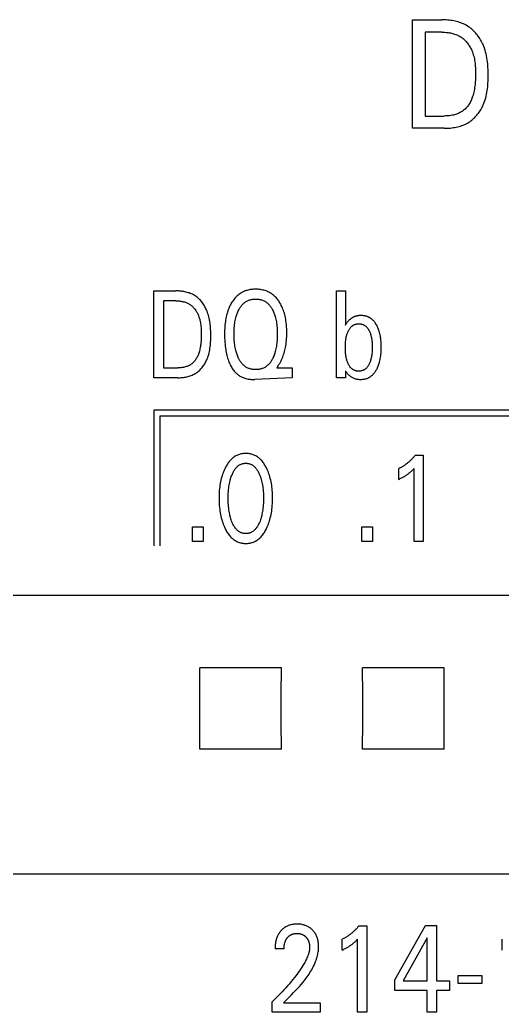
# Model space of a CAD drawing. Extents: x 867151 to 1787449, y -2071112 to -1028603.
# Drawn here: x 871187.38 to 871196.27, y -1032676.03 to -1032657.73 of the extents above; entities that cross this region are included whole.
import ezdxf

# ---------------------------------------------------------------- set-up
doc = ezdxf.new("R2010")
doc.units = 0
doc.header["$LTSCALE"] = 4
doc.header["$MEASUREMENT"] = 0
doc.layers.get('0').update_dxf_attribs({"linetype": 'CONTINUOUS'})
doc.layers.add('20000_FRONT_O', color=7, linetype='CONTINUOUS')

# ---------------------------------------------------------------- blocks, each defined once
blk = doc.blocks.new('CPU')
at = {"layer": '20000_FRONT_O', "color": 7, "linetype": 'Continuous'}
for p, q in [((82818.127, 11040.893), (82818.127, 11042.893)), ((82818.127, 11042.893), (82818.665, 11042.893)), ((82818.359, 11042.666), (82818.359, 11041.119)), ((82818.665, 11042.666), (82818.359, 11042.666)), ((82818.359, 11041.119), (82818.712, 11041.119)), ((82818.711, 11040.893), (82818.127, 11040.893)), ((82813.358, 11036.293), (82813.358, 11037.893)), ((82813.358, 11037.893), (82813.764, 11037.893)), ((82816.724, 11036.293), (82816.724, 11037.893)), ((82816.724, 11037.893), (82816.888, 11037.893)), ((82816.888, 11037.893), (82816.888, 11037.262)), ((82813.533, 11037.711), (82813.533, 11036.474)), ((82813.764, 11037.711), (82813.533, 11037.711)), ((82816.888, 11037.262), (82816.9, 11037.282)), ((82813.533, 11036.474), (82813.799, 11036.474)), ((82815.638, 11036.493), (82815.624, 11036.474)), ((82815.624, 11036.474), (82815.907, 11036.474)), ((82815.907, 11036.474), (82815.907, 11036.293)), ((82816.888, 11036.421), (82816.888, 11036.293)), ((82816.89, 11036.418), (82816.888, 11036.421)), ((82813.798, 11036.293), (82813.358, 11036.293)), ((82815.907, 11036.293), (82815.222, 11036.26)), ((82816.888, 11036.293), (82816.724, 11036.293)), ((82813.358, 11035.693), (82813.358, 11033.193)), ((82831.058, 11035.693), (82813.358, 11035.693)), ((82813.468, 11035.583), (82813.468, 11033.193)), ((82830.948, 11035.583), (82813.468, 11035.583)), ((82818.18, 11034.863), (82818.325, 11034.863)), ((82818.325, 11034.863), (82818.325, 11033.273)), ((82817.873, 11034.418), (82817.873, 11034.617)), ((82818.154, 11033.273), (82818.154, 11034.616)), ((82814.069, 11033.273), (82814.069, 11033.542)), ((82814.069, 11033.542), (82814.267, 11033.542)), ((82814.267, 11033.542), (82814.267, 11033.273)), ((82817.191, 11033.273), (82817.191, 11033.542)), ((82817.191, 11033.542), (82817.389, 11033.542)), ((82817.389, 11033.542), (82817.389, 11033.273)), ((82814.267, 11033.273), (82814.069, 11033.273)), ((82817.389, 11033.273), (82817.191, 11033.273)), ((82818.325, 11033.273), (82818.154, 11033.273)), ((82834.558, 11032.276), (82782.058, 11032.276)), ((82815.71, 11030.944), (82814.206, 11030.944)), ((82818.71, 11030.944), (82817.206, 11030.944)), ((82815.71, 11029.441), (82814.206, 11029.441)), ((82818.71, 11029.441), (82817.206, 11029.441)), ((82834.558, 11027.137), (82782.058, 11027.137)), ((82817.139, 11026.183), (82817.284, 11026.183)), ((82817.284, 11026.183), (82817.284, 11024.593)), ((82817.803, 11025.186), (82818.367, 11026.193)), ((82818.367, 11026.193), (82818.569, 11026.193)), ((82818.569, 11026.193), (82818.569, 11025.167)), ((82816.832, 11025.738), (82816.832, 11025.937)), ((82817.112, 11024.593), (82817.112, 11025.936)), ((82818.398, 11025.965), (82817.952, 11025.167)), ((82818.398, 11025.167), (82818.398, 11025.965)), ((82819.778, 11025.738), (82819.778, 11025.937)), ((82815.758, 11025.76), (82815.592, 11025.76)), ((82818.966, 11025.119), (82818.966, 11025.269)), ((82818.966, 11025.269), (82819.406, 11025.269)), ((82819.406, 11025.269), (82819.406, 11025.119)), ((82817.803, 11024.993), (82817.803, 11025.186)), ((82817.952, 11025.167), (82818.398, 11025.167)), ((82818.569, 11025.167), (82818.811, 11025.167)), ((82818.811, 11025.167), (82818.811, 11024.993)), ((82819.406, 11025.119), (82818.966, 11025.119)), ((82818.398, 11024.993), (82817.803, 11024.993)), ((82818.398, 11024.593), (82818.398, 11024.993)), ((82818.569, 11024.993), (82818.569, 11024.593)), ((82818.811, 11024.993), (82818.569, 11024.993)), ((82815.539, 11024.593), (82815.539, 11024.784)), ((82815.748, 11024.767), (82816.422, 11024.767)), ((82816.422, 11024.767), (82816.422, 11024.593)), ((82816.422, 11024.593), (82815.539, 11024.593)), ((82817.284, 11024.593), (82817.112, 11024.593)), ((82818.569, 11024.593), (82818.398, 11024.593))]:
    blk.add_line(p, q, dxfattribs=at)
for points in [[(82818.711, 11040.893), (82818.738, 11040.893), (82818.766, 11040.894), (82818.793, 11040.895), (82818.821, 11040.897), (82818.849, 11040.9), (82818.876, 11040.904), (82818.904, 11040.908), (82818.931, 11040.913), (82818.958, 11040.919), (82818.985, 11040.926), (82819.011, 11040.933), (82819.037, 11040.942), (82819.063, 11040.952), (82819.088, 11040.962), (82819.113, 11040.974), (82819.137, 11040.987), (82819.161, 11041), (82819.182, 11041.014), (82819.202, 11041.028), (82819.222, 11041.044), (82819.241, 11041.06), (82819.259, 11041.077), (82819.277, 11041.094), (82819.294, 11041.113), (82819.311, 11041.132), (82819.327, 11041.151), (82819.342, 11041.171), (82819.357, 11041.192), (82819.371, 11041.213), (82819.384, 11041.235), (82819.397, 11041.256), (82819.409, 11041.279), (82819.42, 11041.301), (82819.431, 11041.324), (82819.444, 11041.356), (82819.456, 11041.388), (82819.467, 11041.42), (82819.476, 11041.453), (82819.485, 11041.486), (82819.492, 11041.52), (82819.498, 11041.553), (82819.504, 11041.587), (82819.508, 11041.621), (82819.512, 11041.656), (82819.515, 11041.69), (82819.517, 11041.725), (82819.519, 11041.759), (82819.52, 11041.794), (82819.52, 11041.829), (82819.521, 11041.863), (82819.521, 11041.9), (82819.52, 11041.937), (82819.519, 11041.974), (82819.517, 11042.011), (82819.515, 11042.047), (82819.512, 11042.084), (82819.508, 11042.12), (82819.503, 11042.156), (82819.497, 11042.192), (82819.49, 11042.228), (82819.483, 11042.263), (82819.474, 11042.298), (82819.464, 11042.333), (82819.452, 11042.367), (82819.44, 11042.401), (82819.426, 11042.435), (82819.415, 11042.458), (82819.404, 11042.481), (82819.392, 11042.503), (82819.38, 11042.525), (82819.367, 11042.546), (82819.353, 11042.568), (82819.338, 11042.589), (82819.323, 11042.609), (82819.308, 11042.629), (82819.292, 11042.648), (82819.275, 11042.667), (82819.257, 11042.685), (82819.239, 11042.702), (82819.221, 11042.719), (82819.201, 11042.735), (82819.182, 11042.75), (82819.161, 11042.765), (82819.14, 11042.778), (82819.117, 11042.792), (82819.093, 11042.805), (82819.068, 11042.817), (82819.043, 11042.827), (82819.018, 11042.837), (82818.992, 11042.846), (82818.965, 11042.854), (82818.939, 11042.861), (82818.912, 11042.868), (82818.885, 11042.873), (82818.857, 11042.878), (82818.83, 11042.882), (82818.802, 11042.885), (82818.775, 11042.888), (82818.747, 11042.89), (82818.72, 11042.891), (82818.692, 11042.892), (82818.665, 11042.893)], [(82818.665, 11042.666), (82818.685, 11042.666), (82818.705, 11042.665), (82818.725, 11042.664), (82818.745, 11042.662), (82818.765, 11042.66), (82818.785, 11042.658), (82818.805, 11042.655), (82818.825, 11042.651), (82818.845, 11042.647), (82818.865, 11042.642), (82818.884, 11042.637), (82818.903, 11042.631), (82818.922, 11042.624), (82818.941, 11042.617), (82818.959, 11042.609), (82818.977, 11042.6), (82818.994, 11042.591), (82819.011, 11042.581), (82819.027, 11042.57), (82819.043, 11042.559), (82819.058, 11042.547), (82819.073, 11042.534), (82819.087, 11042.521), (82819.101, 11042.507), (82819.114, 11042.492), (82819.127, 11042.477), (82819.139, 11042.462), (82819.151, 11042.446), (82819.163, 11042.43), (82819.173, 11042.413), (82819.183, 11042.396), (82819.193, 11042.379), (82819.202, 11042.362), (82819.211, 11042.344), (82819.219, 11042.326), (82819.229, 11042.301), (82819.238, 11042.276), (82819.247, 11042.25), (82819.254, 11042.224), (82819.261, 11042.198), (82819.266, 11042.171), (82819.271, 11042.145), (82819.275, 11042.118), (82819.279, 11042.091), (82819.281, 11042.064), (82819.284, 11042.037), (82819.285, 11042.01), (82819.287, 11041.983), (82819.288, 11041.956), (82819.288, 11041.929), (82819.288, 11041.902), (82819.288, 11041.863), (82819.287, 11041.824), (82819.285, 11041.785), (82819.282, 11041.746), (82819.279, 11041.707), (82819.275, 11041.668), (82819.271, 11041.641), (82819.266, 11041.613), (82819.261, 11041.586), (82819.256, 11041.559), (82819.249, 11041.532), (82819.242, 11041.505), (82819.234, 11041.478), (82819.228, 11041.459), (82819.221, 11041.44), (82819.213, 11041.421), (82819.205, 11041.403), (82819.196, 11041.385), (82819.187, 11041.367), (82819.177, 11041.349), (82819.166, 11041.332), (82819.156, 11041.317), (82819.145, 11041.302), (82819.134, 11041.288), (82819.122, 11041.274), (82819.109, 11041.261), (82819.096, 11041.248), (82819.083, 11041.236), (82819.069, 11041.225), (82819.054, 11041.214), (82819.039, 11041.203), (82819.023, 11041.193), (82819.007, 11041.184), (82818.99, 11041.176), (82818.973, 11041.168), (82818.956, 11041.161), (82818.939, 11041.154), (82818.921, 11041.148), (82818.903, 11041.143), (82818.88, 11041.137), (82818.856, 11041.132), (82818.832, 11041.128), (82818.808, 11041.125), (82818.784, 11041.122), (82818.76, 11041.121), (82818.736, 11041.12), (82818.712, 11041.119)], [(82813.798, 11036.293), (82813.819, 11036.293), (82813.839, 11036.293), (82813.86, 11036.295), (82813.881, 11036.297), (82813.902, 11036.299), (82813.923, 11036.302), (82813.943, 11036.305), (82813.964, 11036.309), (82813.985, 11036.314), (82814.005, 11036.32), (82814.025, 11036.326), (82814.044, 11036.333), (82814.064, 11036.34), (82814.083, 11036.349), (82814.101, 11036.358), (82814.119, 11036.368), (82814.137, 11036.379), (82814.153, 11036.39), (82814.168, 11036.401), (82814.183, 11036.414), (82814.198, 11036.427), (82814.212, 11036.44), (82814.225, 11036.455), (82814.238, 11036.469), (82814.251, 11036.484), (82814.263, 11036.5), (82814.274, 11036.516), (82814.285, 11036.533), (82814.296, 11036.55), (82814.306, 11036.567), (82814.315, 11036.584), (82814.324, 11036.602), (82814.332, 11036.62), (82814.34, 11036.638), (82814.351, 11036.665), (82814.36, 11036.693), (82814.369, 11036.721), (82814.376, 11036.749), (82814.383, 11036.777), (82814.388, 11036.806), (82814.393, 11036.835), (82814.397, 11036.864), (82814.4, 11036.893), (82814.403, 11036.922), (82814.404, 11036.951), (82814.406, 11036.981), (82814.407, 11037.01), (82814.407, 11037.04), (82814.408, 11037.069), (82814.407, 11037.099), (82814.407, 11037.128), (82814.406, 11037.157), (82814.405, 11037.186), (82814.403, 11037.216), (82814.401, 11037.245), (82814.398, 11037.274), (82814.394, 11037.302), (82814.39, 11037.331), (82814.385, 11037.36), (82814.379, 11037.388), (82814.372, 11037.416), (82814.365, 11037.444), (82814.356, 11037.472), (82814.347, 11037.499), (82814.336, 11037.527), (82814.328, 11037.546), (82814.319, 11037.565), (82814.31, 11037.583), (82814.3, 11037.602), (82814.289, 11037.62), (82814.278, 11037.638), (82814.267, 11037.655), (82814.255, 11037.672), (82814.242, 11037.689), (82814.229, 11037.705), (82814.215, 11037.721), (82814.201, 11037.736), (82814.186, 11037.75), (82814.171, 11037.764), (82814.155, 11037.777), (82814.138, 11037.789), (82814.121, 11037.801), (82814.104, 11037.812), (82814.086, 11037.822), (82814.068, 11037.831), (82814.049, 11037.84), (82814.03, 11037.848), (82814.01, 11037.855), (82813.99, 11037.861), (82813.97, 11037.867), (82813.95, 11037.872), (82813.929, 11037.877), (82813.909, 11037.88), (82813.888, 11037.884), (82813.867, 11037.887), (82813.846, 11037.889), (82813.826, 11037.89), (82813.805, 11037.892), (82813.784, 11037.892), (82813.764, 11037.893)], [(82815.638, 11036.493), (82815.652, 11036.514), (82815.665, 11036.535), (82815.678, 11036.557), (82815.691, 11036.579), (82815.702, 11036.601), (82815.713, 11036.624), (82815.723, 11036.647), (82815.733, 11036.67), (82815.743, 11036.696), (82815.751, 11036.721), (82815.76, 11036.747), (82815.767, 11036.773), (82815.774, 11036.799), (82815.78, 11036.826), (82815.785, 11036.852), (82815.79, 11036.879), (82815.795, 11036.913), (82815.8, 11036.947), (82815.803, 11036.981), (82815.806, 11037.015), (82815.808, 11037.049), (82815.809, 11037.084), (82815.809, 11037.118), (82815.809, 11037.156), (82815.808, 11037.193), (82815.806, 11037.231), (82815.803, 11037.268), (82815.799, 11037.305), (82815.794, 11037.343), (82815.789, 11037.371), (82815.784, 11037.398), (82815.778, 11037.426), (82815.772, 11037.453), (82815.764, 11037.481), (82815.756, 11037.508), (82815.747, 11037.534), (82815.738, 11037.558), (82815.729, 11037.581), (82815.718, 11037.604), (82815.707, 11037.627), (82815.696, 11037.65), (82815.683, 11037.671), (82815.669, 11037.693), (82815.659, 11037.709), (82815.647, 11037.725), (82815.636, 11037.74), (82815.623, 11037.755), (82815.611, 11037.769), (82815.597, 11037.783), (82815.583, 11037.796), (82815.569, 11037.809), (82815.554, 11037.821), (82815.54, 11037.832), (82815.525, 11037.843), (82815.509, 11037.853), (82815.493, 11037.862), (82815.477, 11037.871), (82815.461, 11037.879), (82815.444, 11037.886), (82815.427, 11037.893), (82815.409, 11037.899), (82815.388, 11037.905), (82815.367, 11037.91), (82815.345, 11037.915), (82815.323, 11037.918), (82815.301, 11037.921), (82815.279, 11037.923), (82815.257, 11037.924), (82815.235, 11037.924), (82815.215, 11037.924), (82815.195, 11037.923), (82815.175, 11037.922), (82815.155, 11037.919), (82815.136, 11037.917), (82815.116, 11037.913), (82815.097, 11037.909), (82815.078, 11037.904), (82815.059, 11037.898), (82815.041, 11037.892), (82815.024, 11037.885), (82815.007, 11037.877), (82814.99, 11037.869), (82814.974, 11037.86), (82814.958, 11037.851), (82814.943, 11037.841), (82814.927, 11037.83), (82814.913, 11037.818), (82814.896, 11037.804), (82814.881, 11037.79), (82814.865, 11037.774), (82814.851, 11037.758), (82814.837, 11037.742), (82814.824, 11037.725), (82814.812, 11037.707)], [(82813.764, 11037.711), (82813.779, 11037.711), (82813.795, 11037.71), (82813.811, 11037.709), (82813.828, 11037.708), (82813.844, 11037.706), (82813.86, 11037.704), (82813.876, 11037.701), (82813.891, 11037.698), (82813.907, 11037.694), (82813.923, 11037.689), (82813.938, 11037.685), (82813.953, 11037.679), (82813.968, 11037.673), (82813.983, 11037.667), (82813.997, 11037.659), (82814.011, 11037.652), (82814.024, 11037.643), (82814.036, 11037.635), (82814.048, 11037.625), (82814.06, 11037.616), (82814.071, 11037.605), (82814.082, 11037.595), (82814.092, 11037.583), (82814.103, 11037.572), (82814.112, 11037.56), (82814.121, 11037.548), (82814.13, 11037.535), (82814.139, 11037.522), (82814.147, 11037.509), (82814.154, 11037.495), (82814.161, 11037.482), (82814.168, 11037.468), (82814.174, 11037.454), (82814.18, 11037.439), (82814.189, 11037.418), (82814.196, 11037.396), (82814.203, 11037.374), (82814.208, 11037.351), (82814.213, 11037.329), (82814.218, 11037.306), (82814.221, 11037.284), (82814.224, 11037.261), (82814.227, 11037.238), (82814.229, 11037.215), (82814.23, 11037.192), (82814.231, 11037.169), (82814.232, 11037.146), (82814.232, 11037.123), (82814.233, 11037.1), (82814.232, 11037.069), (82814.231, 11037.037), (82814.23, 11037.006), (82814.228, 11036.975), (82814.226, 11036.944), (82814.222, 11036.913), (82814.219, 11036.891), (82814.216, 11036.869), (82814.212, 11036.847), (82814.208, 11036.826), (82814.203, 11036.804), (82814.198, 11036.783), (82814.192, 11036.761), (82814.186, 11036.744), (82814.18, 11036.726), (82814.174, 11036.709), (82814.166, 11036.693), (82814.159, 11036.676), (82814.15, 11036.66), (82814.141, 11036.644), (82814.133, 11036.632), (82814.125, 11036.621), (82814.117, 11036.609), (82814.108, 11036.598), (82814.098, 11036.588), (82814.088, 11036.577), (82814.078, 11036.568), (82814.068, 11036.558), (82814.057, 11036.55), (82814.045, 11036.541), (82814.033, 11036.533), (82814.021, 11036.526), (82814.009, 11036.519), (82813.996, 11036.513), (82813.983, 11036.507), (82813.97, 11036.502), (82813.956, 11036.497), (82813.943, 11036.493), (82813.925, 11036.488), (82813.907, 11036.484), (82813.889, 11036.481), (82813.871, 11036.478), (82813.853, 11036.476), (82813.835, 11036.475), (82813.817, 11036.474), (82813.799, 11036.474)], [(82814.812, 11037.707), (82814.798, 11037.686), (82814.786, 11037.667), (82814.775, 11037.648), (82814.765, 11037.628), (82814.755, 11037.608), (82814.746, 11037.588), (82814.738, 11037.567), (82814.73, 11037.546), (82814.722, 11037.525), (82814.713, 11037.498), (82814.705, 11037.471), (82814.698, 11037.443), (82814.692, 11037.415), (82814.686, 11037.387), (82814.681, 11037.359), (82814.677, 11037.331), (82814.673, 11037.298), (82814.669, 11037.266), (82814.666, 11037.233), (82814.664, 11037.2), (82814.663, 11037.168), (82814.662, 11037.135), (82814.662, 11037.102), (82814.662, 11037.063), (82814.663, 11037.025), (82814.664, 11036.986), (82814.667, 11036.948), (82814.67, 11036.909), (82814.674, 11036.871), (82814.678, 11036.842), (82814.682, 11036.814), (82814.686, 11036.786), (82814.691, 11036.758), (82814.697, 11036.73), (82814.704, 11036.702), (82814.711, 11036.675), (82814.718, 11036.651), (82814.726, 11036.628), (82814.734, 11036.605), (82814.742, 11036.582), (82814.752, 11036.559), (82814.762, 11036.537), (82814.773, 11036.515), (82814.783, 11036.497), (82814.793, 11036.48), (82814.803, 11036.464), (82814.814, 11036.447), (82814.826, 11036.431), (82814.838, 11036.416), (82814.851, 11036.401), (82814.865, 11036.387), (82814.879, 11036.373), (82814.891, 11036.362), (82814.904, 11036.352), (82814.917, 11036.342), (82814.931, 11036.332), (82814.944, 11036.324), (82814.959, 11036.315), (82814.973, 11036.308), (82814.988, 11036.3), (82815.003, 11036.294), (82815.018, 11036.288), (82815.037, 11036.282), (82815.056, 11036.276), (82815.075, 11036.272), (82815.094, 11036.268), (82815.113, 11036.265), (82815.133, 11036.263), (82815.152, 11036.261), (82815.172, 11036.26), (82815.191, 11036.26), (82815.208, 11036.26), (82815.222, 11036.26)], [(82814.924, 11036.643), (82814.921, 11036.649), (82814.913, 11036.666), (82814.905, 11036.683), (82814.898, 11036.701), (82814.891, 11036.719), (82814.885, 11036.737), (82814.879, 11036.756), (82814.874, 11036.774), (82814.868, 11036.799), (82814.862, 11036.824), (82814.857, 11036.849), (82814.853, 11036.874), (82814.849, 11036.899), (82814.846, 11036.925), (82814.843, 11036.954), (82814.841, 11036.983), (82814.839, 11037.012), (82814.838, 11037.041), (82814.837, 11037.071), (82814.837, 11037.1), (82814.837, 11037.129), (82814.838, 11037.157), (82814.839, 11037.186), (82814.841, 11037.215), (82814.843, 11037.244), (82814.846, 11037.272), (82814.849, 11037.297), (82814.853, 11037.322), (82814.858, 11037.347), (82814.863, 11037.371), (82814.869, 11037.396), (82814.875, 11037.42), (82814.88, 11037.438), (82814.886, 11037.456), (82814.892, 11037.474), (82814.899, 11037.492), (82814.907, 11037.509), (82814.914, 11037.526), (82814.923, 11037.543), (82814.93, 11037.557), (82814.938, 11037.57), (82814.946, 11037.583), (82814.954, 11037.596), (82814.963, 11037.608), (82814.972, 11037.62), (82814.982, 11037.632), (82814.992, 11037.643), (82815.003, 11037.654), (82815.013, 11037.663), (82815.024, 11037.672), (82815.035, 11037.681), (82815.046, 11037.689), (82815.058, 11037.696), (82815.07, 11037.703), (82815.082, 11037.71), (82815.094, 11037.715), (82815.107, 11037.721), (82815.121, 11037.726), (82815.135, 11037.73), (82815.149, 11037.733), (82815.163, 11037.736), (82815.177, 11037.739), (82815.191, 11037.741), (82815.206, 11037.742), (82815.22, 11037.743), (82815.235, 11037.743), (82815.25, 11037.743), (82815.264, 11037.742), (82815.279, 11037.741), (82815.293, 11037.739), (82815.307, 11037.736), (82815.322, 11037.733), (82815.336, 11037.73), (82815.35, 11037.726), (82815.363, 11037.721), (82815.376, 11037.715), (82815.389, 11037.71), (82815.401, 11037.703), (82815.413, 11037.696), (82815.424, 11037.689), (82815.436, 11037.681), (82815.447, 11037.672), (82815.457, 11037.663), (82815.468, 11037.654), (82815.478, 11037.643), (82815.489, 11037.632), (82815.498, 11037.62), (82815.508, 11037.608), (82815.517, 11037.596), (82815.525, 11037.583), (82815.533, 11037.57), (82815.541, 11037.557), (82815.548, 11037.543)], [(82815.548, 11037.543), (82815.556, 11037.526), (82815.564, 11037.509), (82815.571, 11037.492), (82815.578, 11037.474), (82815.585, 11037.456), (82815.59, 11037.438), (82815.596, 11037.42), (82815.602, 11037.396), (82815.608, 11037.371), (82815.613, 11037.347), (82815.617, 11037.322), (82815.621, 11037.297), (82815.624, 11037.272), (82815.628, 11037.244), (82815.63, 11037.215), (82815.632, 11037.186), (82815.633, 11037.157), (82815.634, 11037.129), (82815.634, 11037.1), (82815.634, 11037.071), (82815.633, 11037.041), (82815.632, 11037.012), (82815.63, 11036.983), (82815.628, 11036.953), (82815.625, 11036.924), (82815.622, 11036.899), (82815.618, 11036.874), (82815.613, 11036.848), (82815.609, 11036.823), (82815.603, 11036.799), (82815.597, 11036.774), (82815.591, 11036.755), (82815.586, 11036.737), (82815.579, 11036.719), (82815.573, 11036.701), (82815.566, 11036.683), (82815.558, 11036.666), (82815.55, 11036.649), (82815.543, 11036.635), (82815.535, 11036.621), (82815.527, 11036.607), (82815.519, 11036.594), (82815.51, 11036.581), (82815.5, 11036.569), (82815.49, 11036.557), (82815.48, 11036.545), (82815.469, 11036.534), (82815.459, 11036.524), (82815.448, 11036.515), (82815.437, 11036.506), (82815.426, 11036.498), (82815.414, 11036.49), (82815.402, 11036.483), (82815.39, 11036.477), (82815.377, 11036.471), (82815.364, 11036.465), (82815.351, 11036.46), (82815.337, 11036.456), (82815.322, 11036.452), (82815.308, 11036.449), (82815.294, 11036.446), (82815.279, 11036.445), (82815.264, 11036.443), (82815.25, 11036.442), (82815.235, 11036.442), (82815.22, 11036.442), (82815.205, 11036.443), (82815.191, 11036.445), (82815.176, 11036.446), (82815.162, 11036.449), (82815.148, 11036.452), (82815.133, 11036.456), (82815.119, 11036.46), (82815.106, 11036.465), (82815.093, 11036.471), (82815.08, 11036.477), (82815.068, 11036.483), (82815.056, 11036.49), (82815.044, 11036.498), (82815.033, 11036.506), (82815.022, 11036.515), (82815.011, 11036.524), (82815.001, 11036.534), (82814.991, 11036.545), (82814.981, 11036.556), (82814.971, 11036.567), (82814.962, 11036.579), (82814.954, 11036.592), (82814.946, 11036.604), (82814.938, 11036.617), (82814.931, 11036.63), (82814.924, 11036.643)], [(82816.938, 11036.556), (82816.932, 11036.569), (82816.927, 11036.583), (82816.922, 11036.596), (82816.918, 11036.61), (82816.914, 11036.624), (82816.91, 11036.638), (82816.906, 11036.654), (82816.903, 11036.671), (82816.9, 11036.687), (82816.897, 11036.704), (82816.895, 11036.72), (82816.893, 11036.737), (82816.891, 11036.759), (82816.89, 11036.782), (82816.889, 11036.805), (82816.888, 11036.828), (82816.888, 11036.85), (82816.888, 11036.873), (82816.889, 11036.896), (82816.89, 11036.918), (82816.891, 11036.941), (82816.893, 11036.964), (82816.895, 11036.98), (82816.897, 11036.997), (82816.9, 11037.013), (82816.903, 11037.029), (82816.906, 11037.045), (82816.91, 11037.062), (82816.914, 11037.076), (82816.918, 11037.09), (82816.922, 11037.103), (82816.927, 11037.117), (82816.932, 11037.131), (82816.938, 11037.144), (82816.942, 11037.154), (82816.947, 11037.163), (82816.952, 11037.172), (82816.957, 11037.181), (82816.962, 11037.19), (82816.968, 11037.199), (82816.974, 11037.207), (82816.981, 11037.216), (82816.988, 11037.223), (82816.994, 11037.229), (82816.999, 11037.235), (82817.006, 11037.241), (82817.012, 11037.246), (82817.018, 11037.251), (82817.025, 11037.255), (82817.032, 11037.26), (82817.039, 11037.264), (82817.046, 11037.268), (82817.054, 11037.271), (82817.061, 11037.274), (82817.069, 11037.277), (82817.077, 11037.279), (82817.085, 11037.281), (82817.094, 11037.283), (82817.102, 11037.285), (82817.11, 11037.286), (82817.119, 11037.286), (82817.127, 11037.287), (82817.135, 11037.287), (82817.145, 11037.287), (82817.154, 11037.286), (82817.163, 11037.285), (82817.173, 11037.284), (82817.182, 11037.282), (82817.191, 11037.28), (82817.2, 11037.278), (82817.208, 11037.275), (82817.217, 11037.271), (82817.225, 11037.268), (82817.233, 11037.264), (82817.241, 11037.259), (82817.249, 11037.254), (82817.256, 11037.249), (82817.263, 11037.243), (82817.27, 11037.238), (82817.277, 11037.231), (82817.283, 11037.225), (82817.29, 11037.217), (82817.296, 11037.209), (82817.303, 11037.201), (82817.308, 11037.193), (82817.314, 11037.184), (82817.319, 11037.175), (82817.324, 11037.166), (82817.329, 11037.157), (82817.333, 11037.148), (82817.334, 11037.145)], [(82816.89, 11036.418), (82816.896, 11036.407), (82816.904, 11036.397), (82816.911, 11036.386), (82816.92, 11036.376), (82816.928, 11036.367), (82816.937, 11036.357), (82816.946, 11036.348), (82816.956, 11036.339), (82816.966, 11036.331), (82816.976, 11036.323), (82816.987, 11036.315), (82816.998, 11036.307), (82817.01, 11036.3), (82817.022, 11036.294), (82817.034, 11036.288), (82817.046, 11036.283), (82817.059, 11036.278), (82817.072, 11036.274), (82817.085, 11036.27), (82817.099, 11036.267), (82817.112, 11036.265), (82817.126, 11036.263), (82817.14, 11036.262), (82817.154, 11036.261), (82817.168, 11036.261), (82817.182, 11036.261), (82817.195, 11036.262), (82817.209, 11036.263), (82817.222, 11036.264), (82817.236, 11036.267), (82817.249, 11036.269), (82817.262, 11036.273), (82817.275, 11036.277), (82817.288, 11036.281), (82817.3, 11036.286), (82817.312, 11036.291), (82817.323, 11036.297), (82817.335, 11036.303), (82817.346, 11036.31), (82817.356, 11036.317), (82817.367, 11036.325), (82817.377, 11036.333), (82817.387, 11036.342), (82817.397, 11036.352), (82817.407, 11036.362), (82817.416, 11036.373), (82817.425, 11036.384), (82817.434, 11036.395), (82817.442, 11036.407), (82817.449, 11036.419), (82817.457, 11036.431), (82817.464, 11036.443), (82817.472, 11036.459), (82817.48, 11036.475), (82817.487, 11036.492), (82817.494, 11036.508), (82817.5, 11036.525), (82817.506, 11036.542), (82817.512, 11036.559), (82817.518, 11036.581), (82817.524, 11036.604), (82817.529, 11036.627), (82817.533, 11036.65), (82817.537, 11036.673), (82817.54, 11036.696), (82817.543, 11036.723), (82817.546, 11036.749), (82817.548, 11036.776), (82817.549, 11036.803), (82817.55, 11036.829), (82817.55, 11036.856), (82817.55, 11036.882), (82817.549, 11036.909), (82817.548, 11036.935), (82817.546, 11036.961), (82817.544, 11036.987), (82817.541, 11037.013), (82817.537, 11037.036), (82817.534, 11037.058), (82817.529, 11037.081), (82817.524, 11037.103), (82817.519, 11037.126), (82817.512, 11037.148), (82817.507, 11037.165), (82817.501, 11037.181), (82817.495, 11037.198), (82817.489, 11037.214), (82817.481, 11037.23), (82817.474, 11037.245), (82817.466, 11037.261), (82817.457, 11037.276), (82817.447, 11037.292)], [(82817.447, 11037.292), (82817.442, 11037.3), (82817.436, 11037.308), (82817.43, 11037.316), (82817.424, 11037.324), (82817.418, 11037.331), (82817.411, 11037.339), (82817.404, 11037.346), (82817.397, 11037.353), (82817.39, 11037.36), (82817.384, 11037.365), (82817.378, 11037.37), (82817.372, 11037.376), (82817.365, 11037.38), (82817.358, 11037.385), (82817.352, 11037.39), (82817.345, 11037.394), (82817.338, 11037.398), (82817.331, 11037.402), (82817.323, 11037.406), (82817.316, 11037.41), (82817.309, 11037.413), (82817.301, 11037.416), (82817.293, 11037.419), (82817.285, 11037.422), (82817.276, 11037.425), (82817.267, 11037.428), (82817.258, 11037.43), (82817.249, 11037.432), (82817.24, 11037.434), (82817.231, 11037.435), (82817.222, 11037.436), (82817.212, 11037.437), (82817.203, 11037.438), (82817.194, 11037.439), (82817.185, 11037.439), (82817.175, 11037.439), (82817.166, 11037.439), (82817.157, 11037.438), (82817.147, 11037.438), (82817.138, 11037.437), (82817.129, 11037.436), (82817.12, 11037.435), (82817.111, 11037.433), (82817.101, 11037.431), (82817.092, 11037.429), (82817.083, 11037.427), (82817.075, 11037.424), (82817.066, 11037.422), (82817.058, 11037.419), (82817.051, 11037.416), (82817.043, 11037.413), (82817.036, 11037.409), (82817.028, 11037.405), (82817.021, 11037.402), (82817.014, 11037.398), (82817.007, 11037.393), (82817, 11037.389), (82816.994, 11037.384), (82816.987, 11037.38), (82816.98, 11037.375), (82816.974, 11037.369), (82816.967, 11037.363), (82816.96, 11037.357), (82816.953, 11037.35), (82816.946, 11037.343), (82816.94, 11037.336), (82816.934, 11037.329), (82816.928, 11037.321), (82816.922, 11037.314), (82816.916, 11037.306), (82816.911, 11037.298), (82816.906, 11037.29), (82816.9, 11037.282)], [(82817.334, 11037.145), (82817.34, 11037.132), (82817.345, 11037.119), (82817.35, 11037.106), (82817.354, 11037.093), (82817.358, 11037.079), (82817.361, 11037.066), (82817.365, 11037.05), (82817.369, 11037.033), (82817.372, 11037.017), (82817.374, 11037.001), (82817.376, 11036.984), (82817.378, 11036.968), (82817.38, 11036.946), (82817.382, 11036.923), (82817.383, 11036.9), (82817.384, 11036.878), (82817.384, 11036.855), (82817.384, 11036.832), (82817.383, 11036.809), (82817.382, 11036.786), (82817.38, 11036.764), (82817.378, 11036.741), (82817.376, 11036.724), (82817.374, 11036.708), (82817.372, 11036.691), (82817.369, 11036.674), (82817.365, 11036.658), (82817.361, 11036.642), (82817.358, 11036.627), (82817.354, 11036.613), (82817.349, 11036.599), (82817.344, 11036.585), (82817.339, 11036.572), (82817.333, 11036.558), (82817.329, 11036.548), (82817.324, 11036.539), (82817.319, 11036.529), (82817.314, 11036.52), (82817.308, 11036.511), (82817.303, 11036.502), (82817.296, 11036.494), (82817.29, 11036.485), (82817.283, 11036.477), (82817.277, 11036.471), (82817.271, 11036.465), (82817.265, 11036.46), (82817.259, 11036.455), (82817.252, 11036.45), (82817.245, 11036.445), (82817.239, 11036.44), (82817.231, 11036.436), (82817.224, 11036.432), (82817.217, 11036.429), (82817.209, 11036.426), (82817.201, 11036.423), (82817.193, 11036.42), (82817.185, 11036.418), (82817.177, 11036.417), (82817.168, 11036.415), (82817.16, 11036.414), (82817.151, 11036.413), (82817.143, 11036.413), (82817.135, 11036.413), (82817.126, 11036.413), (82817.118, 11036.413), (82817.109, 11036.414), (82817.101, 11036.415), (82817.093, 11036.416), (82817.085, 11036.418), (82817.077, 11036.42), (82817.069, 11036.423), (82817.061, 11036.425), (82817.053, 11036.429), (82817.046, 11036.432), (82817.038, 11036.436), (82817.031, 11036.44), (82817.024, 11036.444), (82817.018, 11036.449), (82817.011, 11036.454), (82817.005, 11036.459), (82816.999, 11036.465), (82816.993, 11036.47), (82816.987, 11036.476), (82816.98, 11036.484), (82816.974, 11036.492), (82816.968, 11036.501), (82816.962, 11036.509), (82816.957, 11036.518), (82816.951, 11036.527), (82816.947, 11036.537), (82816.942, 11036.546), (82816.938, 11036.556)], [(82815.435, 11033.513), (82815.448, 11033.54), (82815.459, 11033.567), (82815.47, 11033.594), (82815.48, 11033.622), (82815.489, 11033.65), (82815.497, 11033.678), (82815.505, 11033.709), (82815.513, 11033.74), (82815.519, 11033.771), (82815.525, 11033.803), (82815.53, 11033.834), (82815.534, 11033.866), (82815.538, 11033.9), (82815.542, 11033.935), (82815.544, 11033.97), (82815.546, 11034.005), (82815.547, 11034.04), (82815.547, 11034.075), (82815.547, 11034.11), (82815.546, 11034.144), (82815.544, 11034.179), (82815.541, 11034.213), (82815.538, 11034.248), (82815.534, 11034.282), (82815.53, 11034.313), (82815.525, 11034.344), (82815.519, 11034.375), (82815.512, 11034.406), (82815.505, 11034.436), (82815.496, 11034.466), (82815.488, 11034.494), (82815.479, 11034.522), (82815.469, 11034.549), (82815.458, 11034.576), (82815.446, 11034.602), (82815.433, 11034.629), (82815.424, 11034.647), (82815.415, 11034.664), (82815.405, 11034.682), (82815.394, 11034.699), (82815.383, 11034.715), (82815.371, 11034.732), (82815.359, 11034.747), (82815.346, 11034.763), (82815.332, 11034.777), (82815.32, 11034.79), (82815.307, 11034.801), (82815.294, 11034.813), (82815.28, 11034.823), (82815.266, 11034.833), (82815.251, 11034.843), (82815.236, 11034.851), (82815.221, 11034.859), (82815.205, 11034.867), (82815.189, 11034.873), (82815.173, 11034.879), (82815.156, 11034.883), (82815.14, 11034.887), (82815.123, 11034.891), (82815.105, 11034.893), (82815.088, 11034.895), (82815.071, 11034.896), (82815.053, 11034.896), (82815.036, 11034.896), (82815.019, 11034.895), (82815.002, 11034.893), (82814.984, 11034.891), (82814.967, 11034.887), (82814.951, 11034.883), (82814.934, 11034.879), (82814.918, 11034.873), (82814.902, 11034.867), (82814.886, 11034.859), (82814.871, 11034.851), (82814.856, 11034.843), (82814.841, 11034.833), (82814.827, 11034.823), (82814.814, 11034.813), (82814.8, 11034.801), (82814.787, 11034.79), (82814.775, 11034.777), (82814.762, 11034.763), (82814.748, 11034.747), (82814.736, 11034.731), (82814.724, 11034.715), (82814.713, 11034.699), (82814.702, 11034.681), (82814.692, 11034.664), (82814.682, 11034.647), (82814.673, 11034.629), (82814.67, 11034.622)], [(82818.18, 11034.863), (82818.171, 11034.853), (82818.162, 11034.843), (82818.153, 11034.832), (82818.144, 11034.822), (82818.135, 11034.812), (82818.125, 11034.802), (82818.116, 11034.793), (82818.106, 11034.783), (82818.096, 11034.773), (82818.086, 11034.764), (82818.076, 11034.755), (82818.067, 11034.746), (82818.057, 11034.738), (82818.047, 11034.729), (82818.036, 11034.721), (82818.026, 11034.713), (82818.016, 11034.705), (82818.005, 11034.697), (82817.995, 11034.69), (82817.984, 11034.682), (82817.974, 11034.675), (82817.965, 11034.669), (82817.955, 11034.663), (82817.945, 11034.657), (82817.935, 11034.651), (82817.925, 11034.645), (82817.915, 11034.639), (82817.904, 11034.633), (82817.894, 11034.628), (82817.884, 11034.623), (82817.873, 11034.617)], [(82814.67, 11034.622), (82814.658, 11034.597), (82814.647, 11034.571), (82814.637, 11034.545), (82814.627, 11034.519), (82814.618, 11034.493), (82814.61, 11034.466), (82814.602, 11034.436), (82814.594, 11034.406), (82814.588, 11034.375), (82814.582, 11034.344), (82814.577, 11034.313), (82814.572, 11034.282), (82814.569, 11034.248), (82814.565, 11034.213), (82814.563, 11034.179), (82814.561, 11034.144), (82814.56, 11034.11), (82814.56, 11034.075), (82814.56, 11034.04), (82814.561, 11034.005), (82814.563, 11033.97), (82814.565, 11033.935), (82814.568, 11033.9), (82814.572, 11033.865), (82814.577, 11033.834), (82814.582, 11033.802), (82814.587, 11033.771), (82814.594, 11033.74), (82814.601, 11033.709), (82814.609, 11033.678), (82814.618, 11033.65), (82814.627, 11033.622), (82814.637, 11033.594), (82814.648, 11033.567), (82814.659, 11033.54), (82814.671, 11033.513), (82814.681, 11033.494), (82814.69, 11033.476), (82814.7, 11033.458), (82814.711, 11033.441), (82814.722, 11033.424), (82814.734, 11033.407), (82814.747, 11033.39), (82814.76, 11033.375), (82814.774, 11033.359), (82814.786, 11033.347), (82814.799, 11033.335), (82814.812, 11033.323), (82814.826, 11033.312), (82814.84, 11033.302), (82814.855, 11033.292), (82814.87, 11033.283), (82814.885, 11033.274), (82814.901, 11033.267), (82814.915, 11033.261), (82814.93, 11033.256), (82814.945, 11033.251), (82814.96, 11033.247), (82814.975, 11033.244), (82814.991, 11033.241), (82815.006, 11033.239), (82815.022, 11033.237), (82815.038, 11033.237), (82815.053, 11033.236), (82815.069, 11033.237), (82815.085, 11033.237), (82815.101, 11033.239), (82815.116, 11033.241), (82815.132, 11033.244), (82815.147, 11033.247), (82815.162, 11033.251), (82815.177, 11033.256), (82815.192, 11033.261), (82815.206, 11033.267), (82815.222, 11033.274), (82815.238, 11033.283), (82815.253, 11033.292), (82815.267, 11033.301), (82815.281, 11033.312), (82815.295, 11033.323), (82815.309, 11033.334), (82815.321, 11033.347), (82815.334, 11033.359), (82815.347, 11033.375), (82815.36, 11033.39), (82815.373, 11033.407), (82815.385, 11033.424), (82815.396, 11033.441), (82815.406, 11033.458), (82815.417, 11033.476), (82815.426, 11033.495), (82815.435, 11033.513)], [(82814.792, 11033.65), (82814.785, 11033.67), (82814.778, 11033.691), (82814.772, 11033.712), (82814.766, 11033.733), (82814.761, 11033.754), (82814.756, 11033.775), (82814.751, 11033.803), (82814.746, 11033.831), (82814.742, 11033.859), (82814.738, 11033.887), (82814.735, 11033.916), (82814.732, 11033.947), (82814.73, 11033.979), (82814.729, 11034.01), (82814.728, 11034.042), (82814.728, 11034.073), (82814.728, 11034.104), (82814.729, 11034.135), (82814.73, 11034.166), (82814.732, 11034.197), (82814.735, 11034.228), (82814.738, 11034.256), (82814.742, 11034.284), (82814.746, 11034.312), (82814.751, 11034.339), (82814.757, 11034.367), (82814.762, 11034.388), (82814.767, 11034.408), (82814.773, 11034.429), (82814.779, 11034.449), (82814.786, 11034.469), (82814.793, 11034.489), (82814.799, 11034.504), (82814.805, 11034.519), (82814.811, 11034.533), (82814.818, 11034.547), (82814.826, 11034.561), (82814.834, 11034.575), (82814.842, 11034.589), (82814.851, 11034.602), (82814.86, 11034.615), (82814.868, 11034.624), (82814.875, 11034.632), (82814.883, 11034.641), (82814.891, 11034.649), (82814.9, 11034.657), (82814.909, 11034.665), (82814.918, 11034.672), (82814.927, 11034.678), (82814.937, 11034.684), (82814.947, 11034.69), (82814.957, 11034.695), (82814.967, 11034.699), (82814.977, 11034.703), (82814.988, 11034.706), (82814.999, 11034.709), (82815.009, 11034.711), (82815.02, 11034.713), (82815.031, 11034.714), (82815.042, 11034.715), (82815.053, 11034.715), (82815.064, 11034.715), (82815.076, 11034.714), (82815.087, 11034.713), (82815.097, 11034.711), (82815.108, 11034.709), (82815.119, 11034.706), (82815.129, 11034.703), (82815.14, 11034.699), (82815.15, 11034.695), (82815.16, 11034.69), (82815.17, 11034.684), (82815.18, 11034.678), (82815.189, 11034.672), (82815.198, 11034.665), (82815.207, 11034.657), (82815.216, 11034.649), (82815.224, 11034.641), (82815.232, 11034.632), (82815.239, 11034.624), (82815.247, 11034.615), (82815.256, 11034.602), (82815.265, 11034.589), (82815.273, 11034.575), (82815.281, 11034.561), (82815.288, 11034.547), (82815.295, 11034.533), (82815.302, 11034.519), (82815.308, 11034.504), (82815.314, 11034.489), (82815.316, 11034.484)], [(82817.873, 11034.418), (82817.886, 11034.424), (82817.9, 11034.431), (82817.913, 11034.438), (82817.926, 11034.445), (82817.939, 11034.452), (82817.952, 11034.459), (82817.963, 11034.466), (82817.975, 11034.472), (82817.986, 11034.479), (82817.997, 11034.486), (82818.009, 11034.494), (82818.02, 11034.501), (82818.029, 11034.508), (82818.039, 11034.515), (82818.048, 11034.522), (82818.058, 11034.529), (82818.067, 11034.536), (82818.076, 11034.544), (82818.084, 11034.55), (82818.092, 11034.557), (82818.1, 11034.564), (82818.109, 11034.572), (82818.118, 11034.58), (82818.126, 11034.589), (82818.14, 11034.602), (82818.154, 11034.616)], [(82815.316, 11034.484), (82815.324, 11034.461), (82815.331, 11034.438), (82815.338, 11034.414), (82815.344, 11034.391), (82815.35, 11034.367), (82815.356, 11034.339), (82815.361, 11034.312), (82815.365, 11034.284), (82815.369, 11034.256), (82815.372, 11034.228), (82815.375, 11034.197), (82815.377, 11034.166), (82815.378, 11034.135), (82815.379, 11034.104), (82815.379, 11034.073), (82815.379, 11034.042), (82815.378, 11034.01), (82815.377, 11033.979), (82815.375, 11033.947), (82815.372, 11033.916), (82815.369, 11033.887), (82815.365, 11033.859), (82815.361, 11033.831), (82815.356, 11033.803), (82815.35, 11033.775), (82815.346, 11033.754), (82815.34, 11033.733), (82815.335, 11033.712), (82815.329, 11033.691), (82815.322, 11033.671), (82815.315, 11033.65), (82815.309, 11033.635), (82815.303, 11033.62), (82815.296, 11033.605), (82815.289, 11033.59), (82815.282, 11033.576), (82815.274, 11033.562), (82815.266, 11033.548), (82815.257, 11033.534), (82815.247, 11033.521), (82815.24, 11033.512), (82815.233, 11033.503), (82815.225, 11033.494), (82815.216, 11033.485), (82815.208, 11033.477), (82815.199, 11033.47), (82815.19, 11033.462), (82815.18, 11033.456), (82815.17, 11033.449), (82815.16, 11033.443), (82815.15, 11033.439), (82815.14, 11033.434), (82815.13, 11033.43), (82815.119, 11033.427), (82815.109, 11033.424), (82815.098, 11033.422), (82815.087, 11033.42), (82815.076, 11033.419), (82815.065, 11033.418), (82815.053, 11033.418), (82815.042, 11033.418), (82815.031, 11033.419), (82815.02, 11033.42), (82815.009, 11033.422), (82814.998, 11033.424), (82814.987, 11033.427), (82814.977, 11033.43), (82814.967, 11033.434), (82814.956, 11033.439), (82814.947, 11033.443), (82814.936, 11033.449), (82814.927, 11033.456), (82814.917, 11033.462), (82814.908, 11033.47), (82814.899, 11033.477), (82814.89, 11033.485), (82814.882, 11033.494), (82814.874, 11033.503), (82814.867, 11033.512), (82814.859, 11033.521), (82814.85, 11033.534), (82814.841, 11033.548), (82814.833, 11033.562), (82814.825, 11033.576), (82814.817, 11033.59), (82814.81, 11033.605), (82814.804, 11033.62), (82814.798, 11033.635), (82814.792, 11033.65)], [(82814.206, 11029.441), (82814.208, 11029.939), (82814.208, 11030.445), (82814.206, 11030.944)], [(82815.71, 11029.441), (82815.708, 11029.939), (82815.708, 11030.445), (82815.71, 11030.944)], [(82817.206, 11029.441), (82817.208, 11029.939), (82817.208, 11030.445), (82817.206, 11030.944)], [(82818.71, 11029.441), (82818.708, 11029.939), (82818.708, 11030.445), (82818.71, 11030.944)], [(82815.748, 11024.767), (82815.785, 11024.804), (82815.822, 11024.841), (82815.859, 11024.877), (82815.896, 11024.914), (82815.933, 11024.952), (82815.969, 11024.989), (82816.005, 11025.027), (82816.04, 11025.066), (82816.074, 11025.105), (82816.108, 11025.145), (82816.127, 11025.169), (82816.147, 11025.194), (82816.165, 11025.219), (82816.184, 11025.244), (82816.202, 11025.269), (82816.219, 11025.295), (82816.236, 11025.321), (82816.252, 11025.348), (82816.268, 11025.375), (82816.283, 11025.402), (82816.297, 11025.43), (82816.311, 11025.458), (82816.324, 11025.487), (82816.332, 11025.508), (82816.341, 11025.529), (82816.349, 11025.55), (82816.356, 11025.571), (82816.363, 11025.593), (82816.369, 11025.615), (82816.375, 11025.637), (82816.38, 11025.659), (82816.384, 11025.681), (82816.388, 11025.703), (82816.391, 11025.725), (82816.393, 11025.747), (82816.395, 11025.77), (82816.396, 11025.792), (82816.395, 11025.814), (82816.394, 11025.835), (82816.393, 11025.857), (82816.39, 11025.878), (82816.387, 11025.9), (82816.382, 11025.921), (82816.378, 11025.937), (82816.374, 11025.953), (82816.368, 11025.968), (82816.363, 11025.984), (82816.356, 11025.999), (82816.349, 11026.014), (82816.342, 11026.028), (82816.334, 11026.042), (82816.325, 11026.055), (82816.316, 11026.067), (82816.306, 11026.08), (82816.296, 11026.092), (82816.285, 11026.103), (82816.274, 11026.114), (82816.262, 11026.125), (82816.249, 11026.136), (82816.236, 11026.145), (82816.223, 11026.155), (82816.209, 11026.163), (82816.195, 11026.171), (82816.18, 11026.178), (82816.165, 11026.185), (82816.149, 11026.191), (82816.134, 11026.196), (82816.118, 11026.201), (82816.101, 11026.205), (82816.084, 11026.209), (82816.066, 11026.212), (82816.048, 11026.214), (82816.03, 11026.215), (82816.012, 11026.216), (82815.994, 11026.216), (82815.975, 11026.216), (82815.957, 11026.215), (82815.938, 11026.213), (82815.92, 11026.211), (82815.901, 11026.208), (82815.883, 11026.203), (82815.867, 11026.199), (82815.85, 11026.194), (82815.834, 11026.188), (82815.819, 11026.181), (82815.803, 11026.173), (82815.788, 11026.165), (82815.774, 11026.156), (82815.76, 11026.147), (82815.747, 11026.137), (82815.735, 11026.126), (82815.723, 11026.115)], [(82817.139, 11026.183), (82817.13, 11026.173), (82817.121, 11026.163), (82817.112, 11026.152), (82817.103, 11026.142), (82817.093, 11026.132), (82817.084, 11026.122), (82817.074, 11026.113), (82817.065, 11026.103), (82817.055, 11026.093), (82817.045, 11026.084), (82817.035, 11026.075), (82817.025, 11026.066), (82817.015, 11026.058), (82817.005, 11026.049), (82816.995, 11026.041), (82816.985, 11026.033), (82816.975, 11026.025), (82816.964, 11026.017), (82816.953, 11026.01), (82816.943, 11026.002), (82816.933, 11025.995), (82816.923, 11025.989), (82816.913, 11025.983), (82816.904, 11025.977), (82816.894, 11025.971), (82816.883, 11025.965), (82816.873, 11025.959), (82816.863, 11025.953), (82816.853, 11025.948), (82816.842, 11025.943), (82816.832, 11025.937)], [(82815.723, 11026.115), (82815.715, 11026.108), (82815.708, 11026.101), (82815.703, 11026.095), (82815.697, 11026.089), (82815.692, 11026.083), (82815.687, 11026.076), (82815.682, 11026.07), (82815.677, 11026.063), (82815.672, 11026.057), (82815.668, 11026.05), (82815.663, 11026.043), (82815.659, 11026.037), (82815.655, 11026.03), (82815.651, 11026.023), (82815.647, 11026.016), (82815.643, 11026.008), (82815.64, 11026.001), (82815.636, 11025.993), (82815.633, 11025.985), (82815.629, 11025.977), (82815.626, 11025.969), (82815.623, 11025.961), (82815.62, 11025.953), (82815.618, 11025.945), (82815.615, 11025.937), (82815.613, 11025.928), (82815.611, 11025.92), (82815.609, 11025.912), (82815.607, 11025.903), (82815.605, 11025.895), (82815.603, 11025.885), (82815.601, 11025.875), (82815.599, 11025.864), (82815.598, 11025.854), (82815.596, 11025.844), (82815.595, 11025.833), (82815.594, 11025.823), (82815.594, 11025.812), (82815.593, 11025.802), (82815.592, 11025.792), (82815.592, 11025.781), (82815.592, 11025.771), (82815.592, 11025.76)], [(82815.758, 11025.76), (82815.758, 11025.771), (82815.758, 11025.781), (82815.759, 11025.791), (82815.76, 11025.801), (82815.761, 11025.812), (82815.762, 11025.822), (82815.763, 11025.832), (82815.765, 11025.842), (82815.767, 11025.851), (82815.769, 11025.86), (82815.771, 11025.869), (82815.774, 11025.877), (82815.777, 11025.886), (82815.78, 11025.894), (82815.783, 11025.903), (82815.787, 11025.911), (82815.79, 11025.918), (82815.793, 11025.925), (82815.797, 11025.931), (82815.801, 11025.938), (82815.805, 11025.944), (82815.809, 11025.95), (82815.813, 11025.956), (82815.818, 11025.962), (82815.823, 11025.968), (82815.827, 11025.973), (82815.832, 11025.979), (82815.837, 11025.984), (82815.842, 11025.988), (82815.848, 11025.993), (82815.853, 11025.998), (82815.859, 11026.002), (82815.865, 11026.006), (82815.871, 11026.01), (82815.876, 11026.014), (82815.883, 11026.017), (82815.889, 11026.021), (82815.895, 11026.024), (82815.901, 11026.026), (82815.908, 11026.029), (82815.914, 11026.031), (82815.921, 11026.034), (82815.928, 11026.036), (82815.936, 11026.038), (82815.944, 11026.039), (82815.952, 11026.041), (82815.96, 11026.042), (82815.969, 11026.043), (82815.977, 11026.043), (82815.985, 11026.044), (82815.994, 11026.044), (82816.002, 11026.044), (82816.01, 11026.044), (82816.018, 11026.043), (82816.026, 11026.042), (82816.034, 11026.041), (82816.042, 11026.04), (82816.05, 11026.039), (82816.058, 11026.037), (82816.065, 11026.035), (82816.073, 11026.033), (82816.08, 11026.03), (82816.087, 11026.028), (82816.094, 11026.025), (82816.101, 11026.022), (82816.107, 11026.019), (82816.114, 11026.015), (82816.12, 11026.012), (82816.126, 11026.008), (82816.133, 11026.003), (82816.139, 11025.999), (82816.144, 11025.994), (82816.15, 11025.99), (82816.155, 11025.985), (82816.161, 11025.979), (82816.166, 11025.974), (82816.17, 11025.969), (82816.175, 11025.963), (82816.18, 11025.957), (82816.184, 11025.952), (82816.188, 11025.946), (82816.192, 11025.939), (82816.196, 11025.933), (82816.199, 11025.927), (82816.202, 11025.92), (82816.206, 11025.913), (82816.209, 11025.906), (82816.211, 11025.899), (82816.214, 11025.891), (82816.216, 11025.884), (82816.218, 11025.876), (82816.22, 11025.869), (82816.222, 11025.861), (82816.224, 11025.853), (82816.225, 11025.844), (82816.227, 11025.836), (82816.228, 11025.827), (82816.228, 11025.818), (82816.229, 11025.809), (82816.229, 11025.801), (82816.23, 11025.792), (82816.23, 11025.783)], [(82816.832, 11025.738), (82816.845, 11025.744), (82816.858, 11025.751), (82816.872, 11025.758), (82816.885, 11025.765), (82816.898, 11025.772), (82816.911, 11025.779), (82816.922, 11025.786), (82816.934, 11025.792), (82816.945, 11025.799), (82816.956, 11025.806), (82816.967, 11025.814), (82816.978, 11025.821), (82816.988, 11025.828), (82816.998, 11025.835), (82817.007, 11025.842), (82817.017, 11025.849), (82817.026, 11025.856), (82817.035, 11025.864), (82817.043, 11025.87), (82817.051, 11025.877), (82817.059, 11025.884), (82817.068, 11025.892), (82817.076, 11025.9), (82817.085, 11025.909), (82817.099, 11025.922), (82817.112, 11025.936)], [(82816.23, 11025.783), (82816.229, 11025.768), (82816.228, 11025.753), (82816.226, 11025.738), (82816.223, 11025.723), (82816.22, 11025.708), (82816.217, 11025.693), (82816.213, 11025.678), (82816.208, 11025.664), (82816.204, 11025.649), (82816.199, 11025.635), (82816.19, 11025.613), (82816.181, 11025.592), (82816.172, 11025.571), (82816.162, 11025.551), (82816.151, 11025.53), (82816.14, 11025.51), (82816.129, 11025.49), (82816.117, 11025.471), (82816.105, 11025.451), (82816.085, 11025.419), (82816.064, 11025.387), (82816.042, 11025.355), (82816.02, 11025.324), (82815.997, 11025.293), (82815.974, 11025.262), (82815.95, 11025.232), (82815.919, 11025.193), (82815.888, 11025.155), (82815.856, 11025.117), (82815.823, 11025.079), (82815.79, 11025.041), (82815.755, 11025.004), (82815.721, 11024.966), (82815.686, 11024.93), (82815.65, 11024.893), (82815.614, 11024.856), (82815.577, 11024.82), (82815.539, 11024.784)]]:
    blk.add_lwpolyline(points, dxfattribs=at)

msp = doc.modelspace()

# ---------------------------------------------------------------- block references
msp.add_blockref('CPU', (788376.488, -1043700.624))

doc.saveas('drawing.dxf')
